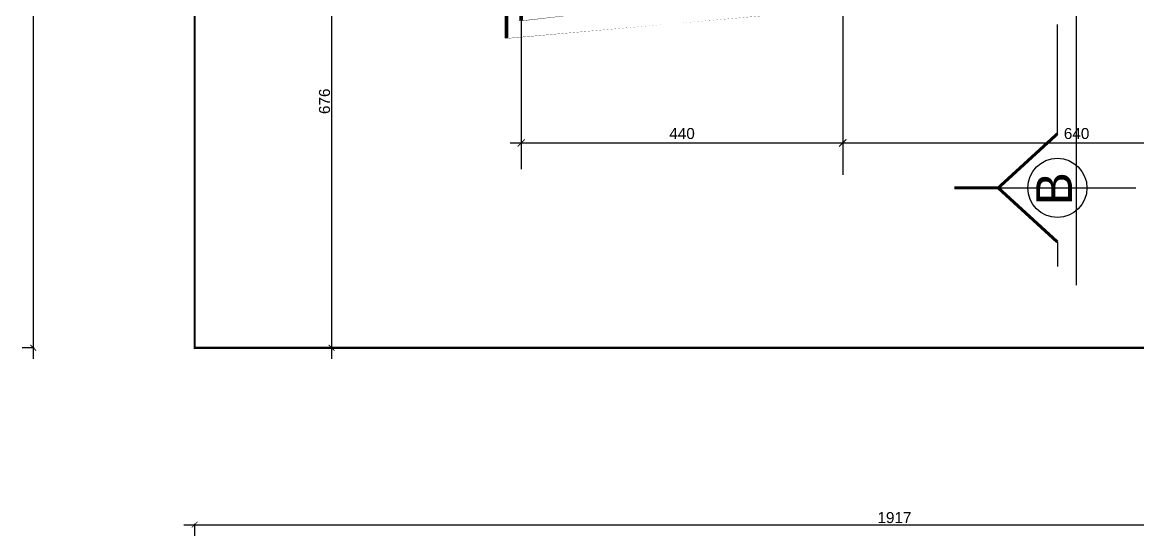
# Model space of a CAD drawing. Extents: x 250879 to 348495, y -51522 to -9360.
# Drawn here: x 302272 to 303800, y -44305 to -43602 of the extents above; entities that cross this region are included whole.
import ezdxf

# ---------------------------------------------------------------- set-up
doc = ezdxf.new("R2010")
doc.units = 0
doc.layers.get('0').update_dxf_attribs({"linetype": 'CONTINUOUS'})
doc.layers.get('DEFPOINTS').update_dxf_attribs({"color": 9, "linetype": 'CONTINUOUS'})
for name, color, linetype in [('AXIS', 1, 'CONTINUOUS'), ('DIM', 3, 'CONTINUOUS'), ('WALL', 7, 'CONTINUOUS'), ('WALL1', 2, 'CONTINUOUS')]:
    doc.layers.add(name, color=color, linetype=linetype)
doc.styles.get("Standard").update_dxf_attribs({"font": 'sanss___.ttf', "height": 15})
doc.dimstyles.get("Standard").update_dxf_attribs({"dimtxt": 15, "dimasz": 10, "dimexe": 10, "dimexo": 30, "dimgap": 5, "dimtad": 1, "dimdec": 0, "dimdsep": 46, "dimtxsty": 'Standard', "dimblk1": 'ARCHTICK', "dimblk2": 'ARCHTICK', "dimsah": 1, "dimcen": 2.5, "dimdle": 15, "dimclrd": 3, "dimclre": 3, "dimclrt": 3, "dimazin": 0, "dimtfac": 1, "dimtdec": 0, "dimtmove": 2, "dimatfit": 2, "dimldrblk": 'ARCHTICK', "dimfxl": 1.045499999999997, "dimfxlon": 1, "dimtolj": 1, "dimtzin": 0, "dimarcsym": 0})
doc.dimstyles.new('STANDARD$0', dxfattribs={"dimscale": 0, "dimtxt": 12, "dimasz": 8, "dimexe": 15, "dimexo": 0.0625, "dimgap": 2, "dimtad": 1, "dimdec": 0, "dimzin": 0, "dimdsep": 46, "dimtxsty": 'Standard', "dimblk1": 'ARCHTICK', "dimblk2": 'ARCHTICK', "dimsah": 1, "dimcen": 0.09, "dimdle": 15, "dimclrd": 3, "dimclre": 3, "dimclrt": 3, "dimazin": 0, "dimtfac": 1, "dimtdec": 0, "dimtofl": 0, "dimtmove": 1, "dimatfit": 3, "dimldrblk": 'ARCHTICK', "dimfxl": 1.045499999999997, "dimfxlon": 1, "dimtolj": 1, "dimtzin": 0, "dimarcsym": 0})

# ---------------------------------------------------------------- blocks, each defined once
blk = doc.blocks.new('_ARCHTICK')
at = {"color": 0, "linetype": 'ByBlock', "const_width": 0.15}
blk.add_lwpolyline([(-0.5, -0.5), (0.5, 0.5)], dxfattribs=at)
blk = doc.blocks.new('*D2055')
at = {"layer": 'DEFPOINTS', "color": 0, "linetype": 'ByBlock', "ltscale": 3, "transparency": 16777216}
for p in [(302955.5340404041, -43759.28375353797), (303396.0109185566, -43759.28375353797), (303396.0109185566, -43767.07146409552)]:
    blk.add_point(p, dxfattribs=at)
at = {"layer": 'WALL1', "color": 3, "linetype": 'ByBlock', "lineweight": -2, "ltscale": 3, "transparency": 16777216}
for p, q in [((302940.5340404041, -43767.07146409552), (303411.0109185566, -43767.07146409552)), ((302955.5340404041, -43767.07146409552), (302955.5340404041, -43777.07146409552)), ((303396.0109185566, -43767.07146409552), (303396.0109185566, -43777.07146409552))]:
    blk.add_line(p, q, dxfattribs=at)
at = {"layer": 'WALL1', "color": 3, "linetype": 'ByBlock', "lineweight": -2, "ltscale": 3, "transparency": 16777216, "xscale": 10, "yscale": 10, "zscale": 10, "rotation": 180}
blk.add_blockref('_ARCHTICK', (302955.5340404041, -43767.07146409552), dxfattribs=at)
at = {"layer": 'WALL1', "color": 3, "linetype": 'ByBlock', "lineweight": -2, "ltscale": 3, "transparency": 16777216, "xscale": 10, "yscale": 10, "zscale": 10}
blk.add_blockref('_ARCHTICK', (303396.0109185566, -43767.07146409552), dxfattribs=at)
at = {"layer": 'WALL1', "color": 3, "linetype": 'ByBlock', "ltscale": 3, "transparency": 16777216, "insert": (303175.7724794804, -43754.34512664696), "char_height": 15, "attachment_point": 5}
blk.add_mtext('\\A1;440', dxfattribs=at)
blk = doc.blocks.new('*D2056')
at = {"layer": 'DEFPOINTS', "color": 0, "linetype": 'ByBlock', "ltscale": 3, "transparency": 16777216}
for p in [(303396.0109185566, -43759.28375353797), (304036.3298418352, -43767.07146409552), (304036.3298418352, -43767.07146409552)]:
    blk.add_point(p, dxfattribs=at)
at = {"layer": 'WALL1', "color": 3, "linetype": 'ByBlock', "lineweight": -2, "ltscale": 3, "transparency": 16777216}
for p, q in [((303381.0109185566, -43767.07146409552), (304051.3298418352, -43767.07146409552)), ((303396.0109185566, -43767.07146409552), (303396.0109185566, -43777.07146409552)), ((304036.3298418352, -43767.07146409552), (304036.3298418352, -43757.07146409552))]:
    blk.add_line(p, q, dxfattribs=at)
at = {"layer": 'WALL1', "color": 3, "linetype": 'ByBlock', "lineweight": -2, "ltscale": 3, "transparency": 16777216, "xscale": 10, "yscale": 10, "zscale": 10, "rotation": 180}
blk.add_blockref('_ARCHTICK', (303396.0109185566, -43767.07146409552), dxfattribs=at)
at = {"layer": 'WALL1', "color": 3, "linetype": 'ByBlock', "lineweight": -2, "ltscale": 3, "transparency": 16777216, "xscale": 10, "yscale": 10, "zscale": 10}
blk.add_blockref('_ARCHTICK', (304036.3298418352, -43767.07146409552), dxfattribs=at)
at = {"layer": 'WALL1', "color": 3, "linetype": 'ByBlock', "ltscale": 3, "transparency": 16777216, "insert": (303716.170380196, -43754.33483858112), "char_height": 15, "attachment_point": 5}
blk.add_mtext('\\A1;640', dxfattribs=at)
blk = doc.blocks.new('*D23')
at = {"layer": 'DEFPOINTS', "color": 0, "linetype": 'Continuous', "transparency": 16777216}
for p in [(157318.4182129309, -32835.69352747884), (157097.4074826122, -36546.69352747884), (157318.4182129309, -36546.69352747884)]:
    blk.add_point(p, dxfattribs=at)
at = {"layer": 'WALL', "color": 3, "linetype": 'Continuous', "lineweight": -2, "transparency": 16777216}
for p, q in [((157097.4074826122, -32820.69352747884), (157097.4074826122, -36561.69352747884)), ((157098.4529826122, -32835.69352747884), (157082.4074826122, -32835.69352747884)), ((157098.4529826122, -36546.69352747884), (157082.4074826122, -36546.69352747884))]:
    blk.add_line(p, q, dxfattribs=at)
at = {"layer": 'WALL', "color": 3, "linetype": 'Continuous', "lineweight": -2, "transparency": 16777216, "xscale": 8, "yscale": 8, "zscale": 8}
for p, rotation in [((157097.4074826122, -32835.69352747884), 90), ((157097.4074826122, -36546.69352747884), 270)]:
    blk.add_blockref('_ARCHTICK', p, dxfattribs=dict(at, rotation=rotation))
at = {"layer": 'WALL', "color": 3, "linetype": 'Continuous', "transparency": 16777216, "insert": (157087.6708570978, -34691.19352747881), "char_height": 15, "attachment_point": 5, "rotation": 90}
blk.add_mtext('\\A1;3711', dxfattribs=at)
blk = doc.blocks.new('*D24')
at = {"layer": 'DEFPOINTS', "color": 0, "linetype": 'Continuous', "transparency": 16777216}
for p in [(157318.4182129309, -36546.69352747884), (159235.4182129309, -36546.69352747884), (159235.4182129309, -36789.02014064544)]:
    blk.add_point(p, dxfattribs=at)
at = {"layer": 'WALL', "color": 3, "linetype": 'Continuous', "lineweight": -2, "transparency": 16777216}
for p, q in [((157303.4182129309, -36789.02014064544), (159250.4182129309, -36789.02014064544)), ((157318.4182129309, -36787.97464064544), (157318.4182129309, -36804.02014064544)), ((159235.4182129309, -36787.97464064544), (159235.4182129309, -36804.02014064544))]:
    blk.add_line(p, q, dxfattribs=at)
at = {"layer": 'WALL', "color": 3, "linetype": 'Continuous', "lineweight": -2, "transparency": 16777216, "xscale": 8, "yscale": 8, "zscale": 8, "rotation": 180}
blk.add_blockref('_ARCHTICK', (157318.4182129309, -36789.02014064544), dxfattribs=at)
at = {"layer": 'WALL', "color": 3, "linetype": 'Continuous', "lineweight": -2, "transparency": 16777216, "xscale": 8, "yscale": 8, "zscale": 8}
blk.add_blockref('_ARCHTICK', (159235.4182129309, -36789.02014064544), dxfattribs=at)
at = {"layer": 'WALL', "color": 3, "linetype": 'Continuous', "transparency": 16777216, "insert": (158276.9182129309, -36779.29380319688), "char_height": 15, "attachment_point": 5}
blk.add_mtext('\\A1;1917', dxfattribs=at)
blk = doc.blocks.new('*D1661')
at = {"layer": 'DEFPOINTS', "color": 0, "linetype": 'Continuous', "transparency": 16777216}
for p in [(302691.2204242917, -43372.32733898071), (302691.2204242917, -44047.83358018256), (302695.860826214, -44047.83358018256)]:
    blk.add_point(p, dxfattribs=at)
at = {"layer": 'WALL', "color": 3, "linetype": 'Continuous', "lineweight": -2, "transparency": 16777216}
for p, q in [((302695.860826214, -43357.32733898071), (302695.860826214, -44062.83358018256)), ((302694.815326214, -43372.32733898071), (302710.860826214, -43372.32733898071)), ((302694.815326214, -44047.83358018256), (302710.860826214, -44047.83358018256))]:
    blk.add_line(p, q, dxfattribs=at)
at = {"layer": 'WALL', "color": 3, "linetype": 'Continuous', "lineweight": -2, "transparency": 16777216, "xscale": 8, "yscale": 8, "zscale": 8}
for p, rotation in [((302695.860826214, -43372.32733898071), 90), ((302695.860826214, -44047.83358018256), 270)]:
    blk.add_blockref('_ARCHTICK', p, dxfattribs=dict(at, rotation=rotation))
at = {"layer": 'WALL', "color": 3, "linetype": 'Continuous', "transparency": 16777216, "insert": (302686.1242006996, -43710.08045958159), "char_height": 15, "attachment_point": 5, "rotation": 90}
blk.add_mtext('\\A1;676', dxfattribs=at)
blk = doc.blocks.new('sec')
at = {"layer": 'WALL'}
for p, q in [((0, 105.8532076054325), (0, 319.4481774866144)), ((0, 105.8532076054325), (-115.7147705813695, 0)), ((-115.7147705813695, 0), (153.6676689041051, 0)), ((0, -105.8532076054325), (0, -153.7743780556848))]:
    blk.add_line(p, q, dxfattribs=at)
at = {"layer": 'WALL', "const_width": 6}
for points in [[(0, 105.8532076054325), (-115.7147705813695, 0), (-201.5248270763404, 0)], [(0, -105.8532076054325), (-115.7147705813695, 0)]]:
    blk.add_lwpolyline(points, dxfattribs=at)
at = {"layer": 'WALL'}
blk.add_circle((0, 0), 57.93203715517807, dxfattribs=at)
blk = doc.blocks.new('site77')
at = {"layer": 'WALL', "linetype": 'Continuous', "const_width": 3}
blk.add_lwpolyline([(159633.4182129309, -32835.69352747884), (157318.4182129309, -32835.69352747884), (157318.4182129309, -36546.69352747884), (159235.4182129309, -36546.69352747884)], dxfattribs=at)
at = {"layer": 'WALL', "linetype": 'Continuous'}
dim = blk.add_linear_dim(base=(157097.4074826122, -36546.69352747884), p1=(157318.4182129309, -32835.69352747884), p2=(157318.4182129309, -36546.69352747884), angle=90, dimstyle='STANDARD$0', override={"dimscale": 1}, dxfattribs=at)
dim.commit()
dim.dimension.update_dxf_attribs({"geometry": '*D23', "text_midpoint": (157087.6708570978, -34691.19352747881)})
dim = blk.add_linear_dim(base=(159235.4182129309, -36789.02014064544), p1=(157318.4182129309, -36546.69352747884), p2=(159235.4182129309, -36546.69352747884), dimstyle='STANDARD$0', override={"dimscale": 1}, dxfattribs=at)
dim.commit()
dim.dimension.update_dxf_attribs({"geometry": '*D24', "text_midpoint": (158276.9182129309, -36779.29380319688)})

msp = doc.modelspace()

# ---------------------------------------------------------------- linework, layer by layer
at = {"layer": 'AXIS'}
for p, q in [((302955.5340404041, -39780.65993761762), (302955.5340404041, -43803.29106769748)), ((303396.0109185566, -39780.65993761762), (303396.0109185566, -43810.85676950975)), ((303716.1703801959, -43962.01042742735), (303716.1703801959, -40045.98190001406))]:
    msp.add_line(p, q, dxfattribs=at)
at = {"layer": 'WALL', "linetype": 'Continuous', "ltscale": 3, "const_width": 5}
msp.add_lwpolyline([(302935.5340404056, -43503.39069356882), (302935.5340404061, -43620.23959579589), (303388.0076715935, -43576.95864519613), (303388.0076715931, -43402.32733897939), (303388.0076715931, -43387.32733898067), (303368.0076715931, -43387.32733898073), (303368.0076715934, -43556.95864519625), (302955.5340404061, -43600.23959579583), (302955.5340404059, -43503.39069356882), (302935.5340404059, -43503.39069356882)], dxfattribs=at)

# ---------------------------------------------------------------- block references
at = {"layer": 'WALL', "linetype": 'Continuous'}
msp.add_blockref('site77', (145189.7714530029, -7501.140052703711), dxfattribs=at)
at = {"layer": 'WALL1', "xscale": 0.7000000000116415, "yscale": 0.7000000000116415, "zscale": 0.7000000000116415}
msp.add_blockref('sec', (303689.8397082768, -43828.74227721182), dxfattribs=at)

# ---------------------------------------------------------------- texts
at = {"layer": 'DIM', "insert": (303660.9328909281, -43807.190752904), "char_height": 49, "width": 359.60498, "attachment_point": 3, "rotation": 90.00000000000004}
msp.add_mtext('B', dxfattribs=at)

# ---------------------------------------------------------------- dimensions: what is measured, and where the dimension line sits
at = {"layer": 'WALL', "linetype": 'Continuous'}
dim = msp.add_linear_dim(base=(302695.860826214, -44047.83358018256), p1=(302691.2204242917, -43372.32733898071), p2=(302691.2204242917, -44047.83358018256), angle=90, dimstyle='STANDARD$0', override={"dimscale": 1}, dxfattribs=at)
dim.commit()
dim.dimension.update_dxf_attribs({"geometry": '*D1661', "text_midpoint": (302686.1242006996, -43710.08045958159)})
at = {"layer": 'WALL1', "linetype": 'ByBlock', "ltscale": 3}
dim = msp.add_linear_dim(base=(303396.0109185566, -43767.07146409552), p1=(302955.5340404041, -43759.28375353797), p2=(303396.0109185566, -43759.28375353797), dimstyle='Standard', dxfattribs=at)
dim.commit()
dim.dimension.update_dxf_attribs({"geometry": '*D2055', "text_midpoint": (303175.7724794804, -43754.34512664696)})
dim = msp.add_linear_dim(base=(304036.3298418352, -43767.07146409552), p1=(303396.0109185566, -43759.28375353797), p2=(304036.3298418352, -43767.07146409552), dimstyle='Standard', override={"dimtmove": 1}, dxfattribs=at)
dim.commit()
dim.dimension.update_dxf_attribs({"geometry": '*D2056', "text_midpoint": (303716.170380196, -43754.33483858112)})

doc.saveas('drawing.dxf')
